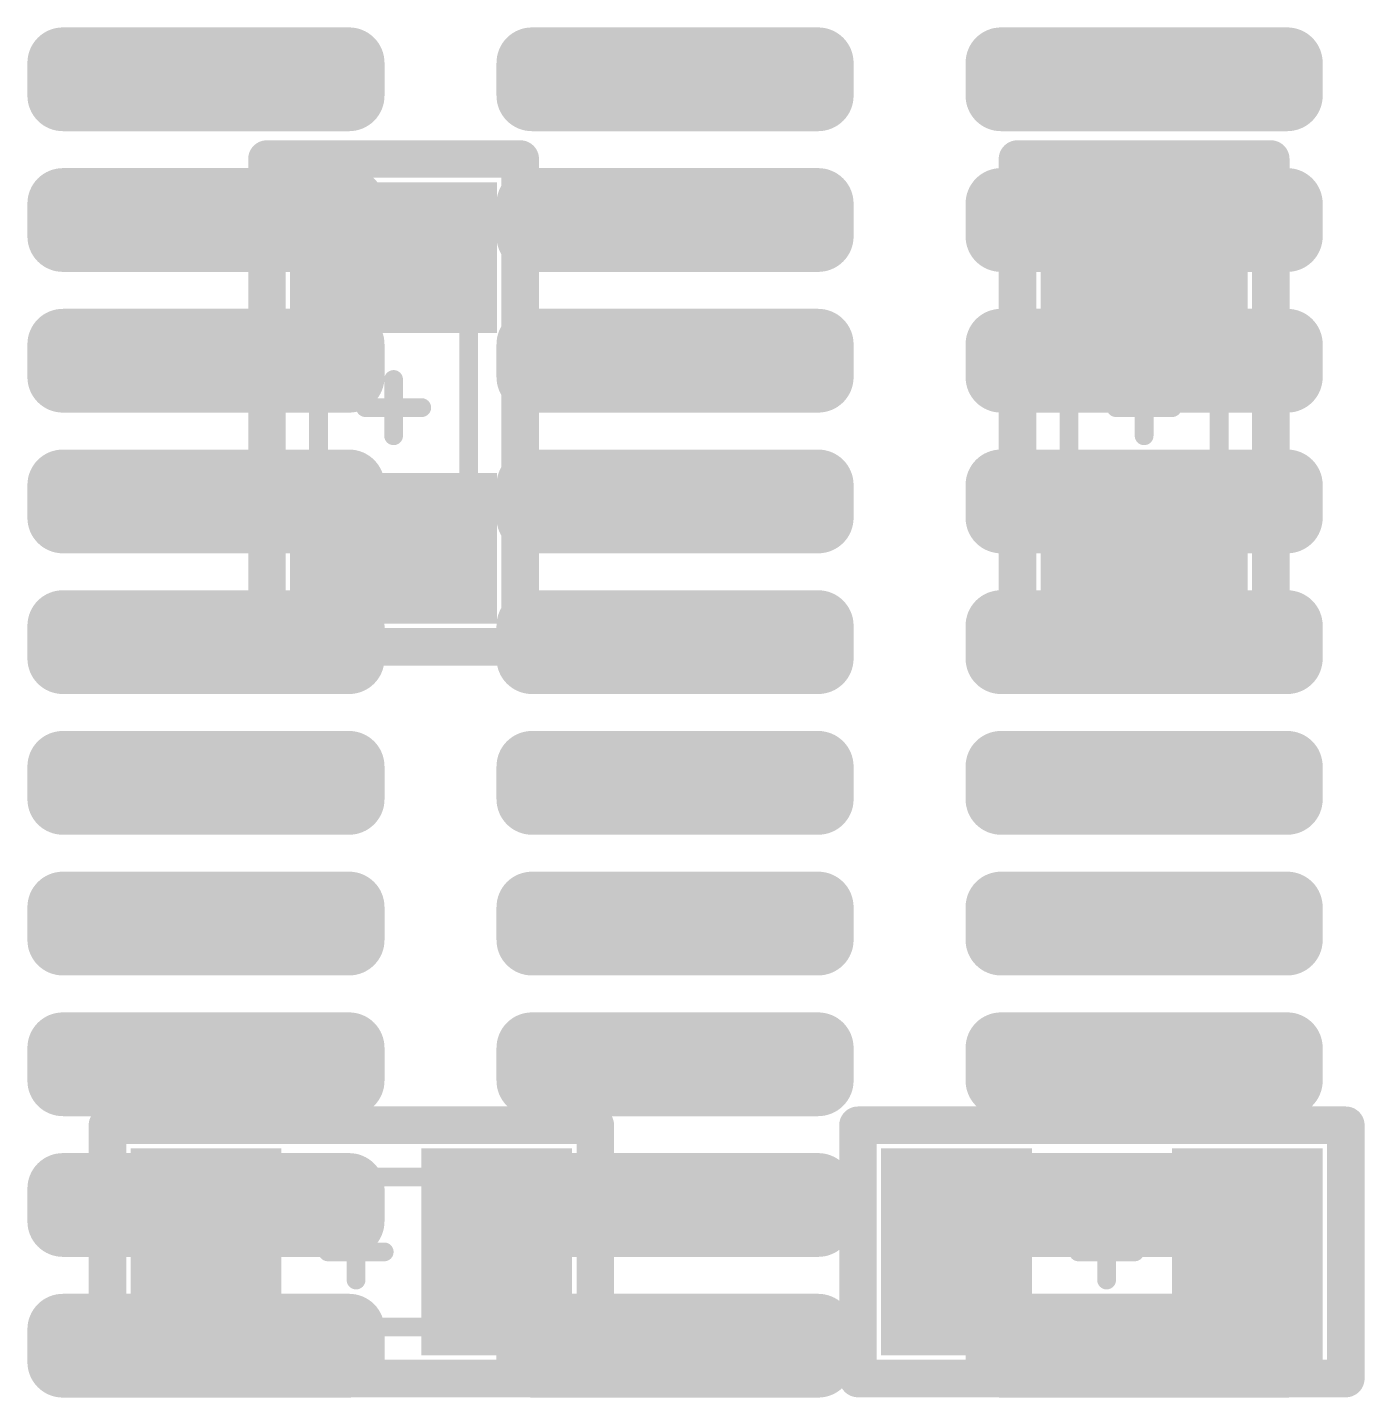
# Model space of a CAD drawing. Header units: millimetres. Extents: x 169 to 355, y 129 to 253.
# Drawn here: x 246.05 to 253.18, y 148.22 to 155.53 of the extents above; entities that cross this region are included whole.
import ezdxf

# ---------------------------------------------------------------- set-up
doc = ezdxf.new("R2010")
doc.units = ezdxf.units.MM
for name, color, linetype in [('BottomLayer', 5, 'Continuous'), ('BottomPaste', 16, 'Continuous'), ('BottomSolder', 6, 'Continuous'), ('Mechanical1', 6, 'Continuous'), ('Mechanical15', 56, 'Continuous'), ('TopLayer', 1, 'Continuous'), ('TopOverlay', 2, 'Continuous'), ('TopPaste', 8, 'Continuous'), ('TopSolder', 216, 'Continuous')]:
    doc.layers.add(name, color=color, linetype=linetype)

# ---------------------------------------------------------------- blocks, each defined once
blk = doc.blocks.new('R0603_1438')
at = {"layer": 'Mechanical1', "const_width": 0.1}
for points in [[(-0.7999, 0.4002), (0.8002, 0.4002)], [(-0.7999, 0.4002), (-0.7999, -0.3998)], [(0.8002, 0.4002), (0.8002, -0.3998)], [(-0.7999, -0.3998), (0.8002, -0.3998)]]:
    blk.add_lwpolyline(points, dxfattribs=at)
at = {"layer": 'Mechanical1', "const_width": 0.05}
for points in [[(-0.8249, 0.4002, 1), (-0.7749, 0.4002, 1)], [(-0.8249, 0.4002, 1), (-0.7749, 0.4002, 1)], [(0.7752, 0.4002, 1), (0.8252, 0.4002, 1)], [(0.7752, 0.4002, 1), (0.8252, 0.4002, 1)], [(-0.8249, -0.3998, 1), (-0.7749, -0.3998, 1)], [(-0.8249, -0.3998, 1), (-0.7749, -0.3998, 1)], [(0.7752, -0.3998, 1), (0.8252, -0.3998, 1)], [(0.7752, -0.3998, 1), (0.8252, -0.3998, 1)]]:
    blk.add_lwpolyline(points, format="xyb", close=True, dxfattribs=at)
at = {"layer": 'Mechanical15', "const_width": 0.1}
for points in [[(-1.275, 0.675), (1.325, 0.675)], [(-1.275, 0.675), (-1.275, -0.675)], [(1.325, 0.675), (1.325, -0.675)], [(0, 0.15), (0, -0.15)], [(-0.15, 0), (0.15, 0)], [(-1.275, -0.675), (1.325, -0.675)]]:
    blk.add_lwpolyline(points, dxfattribs=at)
at = {"layer": 'Mechanical15', "const_width": 0.05}
for points in [[(-1.3, 0.675, 1), (-1.25, 0.675, 1)], [(-1.3, 0.675, 1), (-1.25, 0.675, 1)], [(1.3, 0.675, 1), (1.35, 0.675, 1)], [(1.3, 0.675, 1), (1.35, 0.675, 1)], [(-0.025, 0.15, 1), (0.025, 0.15, 1)], [(-0.175, 0, 1), (-0.125, 0, 1)], [(0.125, 0, 1), (0.175, 0, 1)], [(-0.025, -0.15, 1), (0.025, -0.15, 1)], [(-1.3, -0.675, 1), (-1.25, -0.675, 1)], [(-1.3, -0.675, 1), (-1.25, -0.675, 1)], [(1.3, -0.675, 1), (1.35, -0.675, 1)], [(1.3, -0.675, 1), (1.35, -0.675, 1)]]:
    blk.add_lwpolyline(points, format="xyb", close=True, dxfattribs=at)
at = {"layer": 'TopLayer'}
for points in [[(-1.05, 0.45), (-1.05, -0.45), (-0.45, 0.45), (-0.45, -0.45)], [(0.5, 0.45), (0.5, -0.45), (1.1, 0.45), (1.1, -0.45)]]:
    blk.add_solid(points, dxfattribs=at)
at = {"layer": 'TopOverlay', "const_width": 0.2}
for points in [[(-1.275, 0.675), (1.325, 0.675)], [(-1.275, 0.675), (-1.275, -0.675)], [(1.325, 0.675), (1.325, -0.675)], [(-1.275, -0.675), (1.325, -0.675)]]:
    blk.add_lwpolyline(points, dxfattribs=at)
at = {"layer": 'TopOverlay', "const_width": 0.1}
for points in [[(-1.325, 0.675, 1), (-1.225, 0.675, 1)], [(-1.325, 0.675, 1), (-1.225, 0.675, 1)], [(1.275, 0.675, 1), (1.375, 0.675, 1)], [(1.275, 0.675, 1), (1.375, 0.675, 1)], [(-1.325, -0.675, 1), (-1.225, -0.675, 1)], [(-1.325, -0.675, 1), (-1.225, -0.675, 1)], [(1.275, -0.675, 1), (1.375, -0.675, 1)], [(1.275, -0.675, 1), (1.375, -0.675, 1)]]:
    blk.add_lwpolyline(points, format="xyb", close=True, dxfattribs=at)
at = {"layer": 'TopPaste'}
for points in [[(-1.05, 0.45), (-1.05, -0.45), (-0.45, 0.45), (-0.45, -0.45)], [(0.5, 0.45), (0.5, -0.45), (1.1, 0.45), (1.1, -0.45)]]:
    blk.add_solid(points, dxfattribs=at)
at = {"layer": 'TopSolder'}
for points in [[(-1.1516, 0.5516), (-1.1516, -0.5516), (-0.3484, 0.5516), (-0.3484, -0.5516)], [(0.3984, 0.5516), (0.3984, -0.5516), (1.2016, 0.5516), (1.2016, -0.5516)]]:
    blk.add_solid(points, dxfattribs=at)
blk = doc.blocks.new('R0603_1439')
at = {"layer": 'Mechanical1', "const_width": 0.1}
for points in [[(-0.7999, 0.4002), (0.8002, 0.4002)], [(-0.7999, 0.4002), (-0.7999, -0.3998)], [(0.8002, 0.4002), (0.8002, -0.3998)], [(-0.7999, -0.3998), (0.8002, -0.3998)]]:
    blk.add_lwpolyline(points, dxfattribs=at)
at = {"layer": 'Mechanical1', "const_width": 0.05}
for points in [[(-0.8249, 0.4002, 1), (-0.7749, 0.4002, 1)], [(-0.8249, 0.4002, 1), (-0.7749, 0.4002, 1)], [(0.7752, 0.4002, 1), (0.8252, 0.4002, 1)], [(0.7752, 0.4002, 1), (0.8252, 0.4002, 1)], [(-0.8249, -0.3998, 1), (-0.7749, -0.3998, 1)], [(-0.8249, -0.3998, 1), (-0.7749, -0.3998, 1)], [(0.7752, -0.3998, 1), (0.8252, -0.3998, 1)], [(0.7752, -0.3998, 1), (0.8252, -0.3998, 1)]]:
    blk.add_lwpolyline(points, format="xyb", close=True, dxfattribs=at)
at = {"layer": 'Mechanical15', "const_width": 0.1}
for points in [[(-1.275, 0.675), (1.325, 0.675)], [(-1.275, 0.675), (-1.275, -0.675)], [(1.325, 0.675), (1.325, -0.675)], [(0, 0.15), (0, -0.15)], [(-0.15, 0), (0.15, 0)], [(-1.275, -0.675), (1.325, -0.675)]]:
    blk.add_lwpolyline(points, dxfattribs=at)
at = {"layer": 'Mechanical15', "const_width": 0.05}
for points in [[(-1.3, 0.675, 1), (-1.25, 0.675, 1)], [(-1.3, 0.675, 1), (-1.25, 0.675, 1)], [(1.3, 0.675, 1), (1.35, 0.675, 1)], [(1.3, 0.675, 1), (1.35, 0.675, 1)], [(-0.025, 0.15, 1), (0.025, 0.15, 1)], [(-0.175, 0, 1), (-0.125, 0, 1)], [(0.125, 0, 1), (0.175, 0, 1)], [(-0.025, -0.15, 1), (0.025, -0.15, 1)], [(-1.3, -0.675, 1), (-1.25, -0.675, 1)], [(-1.3, -0.675, 1), (-1.25, -0.675, 1)], [(1.3, -0.675, 1), (1.35, -0.675, 1)], [(1.3, -0.675, 1), (1.35, -0.675, 1)]]:
    blk.add_lwpolyline(points, format="xyb", close=True, dxfattribs=at)
at = {"layer": 'TopLayer'}
for points in [[(-1.05, 0.45), (-1.05, -0.45), (-0.45, 0.45), (-0.45, -0.45)], [(0.5, 0.45), (0.5, -0.45), (1.1, 0.45), (1.1, -0.45)]]:
    blk.add_solid(points, dxfattribs=at)
at = {"layer": 'TopOverlay', "const_width": 0.2}
for points in [[(-1.275, 0.675), (1.325, 0.675)], [(-1.275, 0.675), (-1.275, -0.675)], [(1.325, 0.675), (1.325, -0.675)], [(-1.275, -0.675), (1.325, -0.675)]]:
    blk.add_lwpolyline(points, dxfattribs=at)
at = {"layer": 'TopOverlay', "const_width": 0.1}
for points in [[(-1.325, 0.675, 1), (-1.225, 0.675, 1)], [(-1.325, 0.675, 1), (-1.225, 0.675, 1)], [(1.275, 0.675, 1), (1.375, 0.675, 1)], [(1.275, 0.675, 1), (1.375, 0.675, 1)], [(-1.325, -0.675, 1), (-1.225, -0.675, 1)], [(-1.325, -0.675, 1), (-1.225, -0.675, 1)], [(1.275, -0.675, 1), (1.375, -0.675, 1)], [(1.275, -0.675, 1), (1.375, -0.675, 1)]]:
    blk.add_lwpolyline(points, format="xyb", close=True, dxfattribs=at)
at = {"layer": 'TopPaste'}
for points in [[(-1.05, 0.45), (-1.05, -0.45), (-0.45, 0.45), (-0.45, -0.45)], [(0.5, 0.45), (0.5, -0.45), (1.1, 0.45), (1.1, -0.45)]]:
    blk.add_solid(points, dxfattribs=at)
at = {"layer": 'TopSolder'}
for points in [[(-1.1516, 0.5516), (-1.1516, -0.5516), (-0.3484, 0.5516), (-0.3484, -0.5516)], [(0.3984, 0.5516), (0.3984, -0.5516), (1.2016, 0.5516), (1.2016, -0.5516)]]:
    blk.add_solid(points, dxfattribs=at)
blk = doc.blocks.new('R0603_1480')
at = {"layer": 'Mechanical1', "const_width": 0.1}
for points in [[(0.8002, 0.4002), (-0.7999, 0.4002)], [(-0.7999, 0.4002), (-0.7999, -0.3998)], [(0.8002, 0.4002), (0.8002, -0.3998)], [(0.8002, -0.3998), (-0.7999, -0.3998)]]:
    blk.add_lwpolyline(points, dxfattribs=at)
at = {"layer": 'Mechanical1', "const_width": 0.05}
for points in [[(-0.8249, 0.4002, 1), (-0.7749, 0.4002, 1)], [(-0.8249, 0.4002, 1), (-0.7749, 0.4002, 1)], [(0.7752, 0.4002, 1), (0.8252, 0.4002, 1)], [(0.7752, 0.4002, 1), (0.8252, 0.4002, 1)], [(-0.8249, -0.3998, 1), (-0.7749, -0.3998, 1)], [(-0.8249, -0.3998, 1), (-0.7749, -0.3998, 1)], [(0.7752, -0.3998, 1), (0.8252, -0.3998, 1)], [(0.7752, -0.3998, 1), (0.8252, -0.3998, 1)]]:
    blk.add_lwpolyline(points, format="xyb", close=True, dxfattribs=at)
at = {"layer": 'Mechanical15', "const_width": 0.1}
for points in [[(1.325, 0.675), (-1.275, 0.675)], [(-1.275, 0.675), (-1.275, -0.675)], [(1.325, 0.675), (1.325, -0.675)], [(0, 0.15), (0, -0.15)], [(0.15, 0), (-0.15, 0)], [(1.325, -0.675), (-1.275, -0.675)]]:
    blk.add_lwpolyline(points, dxfattribs=at)
at = {"layer": 'Mechanical15', "const_width": 0.05}
for points in [[(-1.3, 0.675, 1), (-1.25, 0.675, 1)], [(-1.3, 0.675, 1), (-1.25, 0.675, 1)], [(1.3, 0.675, 1), (1.35, 0.675, 1)], [(1.3, 0.675, 1), (1.35, 0.675, 1)], [(-0.025, 0.15, 1), (0.025, 0.15, 1)], [(-0.175, 0, 1), (-0.125, 0, 1)], [(0.125, 0, 1), (0.175, 0, 1)], [(-0.025, -0.15, 1), (0.025, -0.15, 1)], [(-1.3, -0.675, 1), (-1.25, -0.675, 1)], [(-1.3, -0.675, 1), (-1.25, -0.675, 1)], [(1.3, -0.675, 1), (1.35, -0.675, 1)], [(1.3, -0.675, 1), (1.35, -0.675, 1)]]:
    blk.add_lwpolyline(points, format="xyb", close=True, dxfattribs=at)
at = {"layer": 'TopLayer'}
for points in [[(-1.05, 0.45), (-1.05, -0.45), (-0.45, 0.45), (-0.45, -0.45)], [(0.5, 0.45), (0.5, -0.45), (1.1, 0.45), (1.1, -0.45)]]:
    blk.add_solid(points, dxfattribs=at)
at = {"layer": 'TopOverlay', "const_width": 0.2}
for points in [[(1.325, 0.675), (-1.275, 0.675)], [(-1.275, 0.675), (-1.275, -0.675)], [(1.325, 0.675), (1.325, -0.675)], [(1.325, -0.675), (-1.275, -0.675)]]:
    blk.add_lwpolyline(points, dxfattribs=at)
at = {"layer": 'TopOverlay', "const_width": 0.1}
for points in [[(-1.325, 0.675, 1), (-1.225, 0.675, 1)], [(-1.325, 0.675, 1), (-1.225, 0.675, 1)], [(1.275, 0.675, 1), (1.375, 0.675, 1)], [(1.275, 0.675, 1), (1.375, 0.675, 1)], [(-1.325, -0.675, 1), (-1.225, -0.675, 1)], [(-1.325, -0.675, 1), (-1.225, -0.675, 1)], [(1.275, -0.675, 1), (1.375, -0.675, 1)], [(1.275, -0.675, 1), (1.375, -0.675, 1)]]:
    blk.add_lwpolyline(points, format="xyb", close=True, dxfattribs=at)
at = {"layer": 'TopPaste'}
for points in [[(-1.05, 0.45), (-1.05, -0.45), (-0.45, 0.45), (-0.45, -0.45)], [(0.5, 0.45), (0.5, -0.45), (1.1, 0.45), (1.1, -0.45)]]:
    blk.add_solid(points, dxfattribs=at)
at = {"layer": 'TopSolder'}
for points in [[(-1.1516, 0.5516), (-1.1516, -0.5516), (-0.3484, 0.5516), (-0.3484, -0.5516)], [(0.3984, 0.5516), (0.3984, -0.5516), (1.2016, 0.5516), (1.2016, -0.5516)]]:
    blk.add_solid(points, dxfattribs=at)
blk = doc.blocks.new('R0603_1485')
at = {"layer": 'Mechanical1', "const_width": 0.1}
for points in [[(0.8002, 0.4002), (-0.7999, 0.4002)], [(-0.7999, 0.4002), (-0.7999, -0.3998)], [(0.8002, 0.4002), (0.8002, -0.3998)], [(0.8002, -0.3998), (-0.7999, -0.3998)]]:
    blk.add_lwpolyline(points, dxfattribs=at)
at = {"layer": 'Mechanical1', "const_width": 0.05}
for points in [[(-0.8249, 0.4002, 1), (-0.7749, 0.4002, 1)], [(-0.8249, 0.4002, 1), (-0.7749, 0.4002, 1)], [(0.7752, 0.4002, 1), (0.8252, 0.4002, 1)], [(0.7752, 0.4002, 1), (0.8252, 0.4002, 1)], [(-0.8249, -0.3998, 1), (-0.7749, -0.3998, 1)], [(-0.8249, -0.3998, 1), (-0.7749, -0.3998, 1)], [(0.7752, -0.3998, 1), (0.8252, -0.3998, 1)], [(0.7752, -0.3998, 1), (0.8252, -0.3998, 1)]]:
    blk.add_lwpolyline(points, format="xyb", close=True, dxfattribs=at)
at = {"layer": 'Mechanical15', "const_width": 0.1}
for points in [[(1.325, 0.675), (-1.275, 0.675)], [(-1.275, 0.675), (-1.275, -0.675)], [(1.325, 0.675), (1.325, -0.675)], [(0, 0.15), (0, -0.15)], [(0.15, 0), (-0.15, 0)], [(1.325, -0.675), (-1.275, -0.675)]]:
    blk.add_lwpolyline(points, dxfattribs=at)
at = {"layer": 'Mechanical15', "const_width": 0.05}
for points in [[(-1.3, 0.675, 1), (-1.25, 0.675, 1)], [(-1.3, 0.675, 1), (-1.25, 0.675, 1)], [(1.3, 0.675, 1), (1.35, 0.675, 1)], [(1.3, 0.675, 1), (1.35, 0.675, 1)], [(-0.025, 0.15, 1), (0.025, 0.15, 1)], [(-0.175, 0, 1), (-0.125, 0, 1)], [(0.125, 0, 1), (0.175, 0, 1)], [(-0.025, -0.15, 1), (0.025, -0.15, 1)], [(-1.3, -0.675, 1), (-1.25, -0.675, 1)], [(-1.3, -0.675, 1), (-1.25, -0.675, 1)], [(1.3, -0.675, 1), (1.35, -0.675, 1)], [(1.3, -0.675, 1), (1.35, -0.675, 1)]]:
    blk.add_lwpolyline(points, format="xyb", close=True, dxfattribs=at)
at = {"layer": 'TopLayer'}
for points in [[(-1.05, 0.45), (-1.05, -0.45), (-0.45, 0.45), (-0.45, -0.45)], [(0.5, 0.45), (0.5, -0.45), (1.1, 0.45), (1.1, -0.45)]]:
    blk.add_solid(points, dxfattribs=at)
at = {"layer": 'TopOverlay', "const_width": 0.2}
for points in [[(1.325, 0.675), (-1.275, 0.675)], [(-1.275, 0.675), (-1.275, -0.675)], [(1.325, 0.675), (1.325, -0.675)], [(1.325, -0.675), (-1.275, -0.675)]]:
    blk.add_lwpolyline(points, dxfattribs=at)
at = {"layer": 'TopOverlay', "const_width": 0.1}
for points in [[(-1.325, 0.675, 1), (-1.225, 0.675, 1)], [(-1.325, 0.675, 1), (-1.225, 0.675, 1)], [(1.275, 0.675, 1), (1.375, 0.675, 1)], [(1.275, 0.675, 1), (1.375, 0.675, 1)], [(-1.325, -0.675, 1), (-1.225, -0.675, 1)], [(-1.325, -0.675, 1), (-1.225, -0.675, 1)], [(1.275, -0.675, 1), (1.375, -0.675, 1)], [(1.275, -0.675, 1), (1.375, -0.675, 1)]]:
    blk.add_lwpolyline(points, format="xyb", close=True, dxfattribs=at)
at = {"layer": 'TopPaste'}
for points in [[(-1.05, 0.45), (-1.05, -0.45), (-0.45, 0.45), (-0.45, -0.45)], [(0.5, 0.45), (0.5, -0.45), (1.1, 0.45), (1.1, -0.45)]]:
    blk.add_solid(points, dxfattribs=at)
at = {"layer": 'TopSolder'}
for points in [[(-1.1516, 0.5516), (-1.1516, -0.5516), (-0.3484, 0.5516), (-0.3484, -0.5516)], [(0.3984, 0.5516), (0.3984, -0.5516), (1.2016, 0.5516), (1.2016, -0.5516)]]:
    blk.add_solid(points, dxfattribs=at)

msp = doc.modelspace()

# ---------------------------------------------------------------- linework, layer by layer
at = {"layer": 'BottomLayer', "const_width": 0.0875}
for points in [[(246.1938, 155.3375, 1), (246.2812, 155.3375, 1)], [(247.7188, 155.3375, 1), (247.8063, 155.3375, 1)], [(248.6938, 155.3375, 1), (248.7812, 155.3375, 1)], [(250.2188, 155.3375, 1), (250.3063, 155.3375, 1)], [(251.1938, 155.3375, 1), (251.2813, 155.3375, 1)], [(252.7188, 155.3375, 1), (252.8063, 155.3375, 1)], [(246.1938, 155.1625, 1), (246.2812, 155.1625, 1)], [(247.7188, 155.1625, 1), (247.8063, 155.1625, 1)], [(248.6938, 155.1625, 1), (248.7812, 155.1625, 1)], [(250.2188, 155.1625, 1), (250.3063, 155.1625, 1)], [(251.1938, 155.1625, 1), (251.2813, 155.1625, 1)], [(252.7188, 155.1625, 1), (252.8063, 155.1625, 1)], [(246.1938, 154.5875, 1), (246.2812, 154.5875, 1)], [(247.7188, 154.5875, 1), (247.8063, 154.5875, 1)], [(248.6938, 154.5875, 1), (248.7812, 154.5875, 1)], [(250.2188, 154.5875, 1), (250.3063, 154.5875, 1)], [(251.1938, 154.5875, 1), (251.2813, 154.5875, 1)], [(252.7188, 154.5875, 1), (252.8063, 154.5875, 1)], [(246.1938, 154.4125, 1), (246.2812, 154.4125, 1)], [(247.7188, 154.4125, 1), (247.8063, 154.4125, 1)], [(248.6938, 154.4125, 1), (248.7812, 154.4125, 1)], [(250.2188, 154.4125, 1), (250.3063, 154.4125, 1)], [(251.1938, 154.4125, 1), (251.2813, 154.4125, 1)], [(252.7188, 154.4125, 1), (252.8063, 154.4125, 1)], [(246.1938, 153.8375, 1), (246.2812, 153.8375, 1)], [(247.7188, 153.8375, 1), (247.8063, 153.8375, 1)], [(248.6938, 153.8375, 1), (248.7812, 153.8375, 1)], [(250.2188, 153.8375, 1), (250.3063, 153.8375, 1)], [(251.1938, 153.8375, 1), (251.2813, 153.8375, 1)], [(252.7188, 153.8375, 1), (252.8063, 153.8375, 1)], [(246.1938, 153.6625, 1), (246.2812, 153.6625, 1)], [(247.7188, 153.6625, 1), (247.8063, 153.6625, 1)], [(248.6938, 153.6625, 1), (248.7812, 153.6625, 1)], [(250.2188, 153.6625, 1), (250.3063, 153.6625, 1)], [(251.1938, 153.6625, 1), (251.2813, 153.6625, 1)], [(252.7188, 153.6625, 1), (252.8063, 153.6625, 1)], [(246.1938, 153.0875, 1), (246.2812, 153.0875, 1)], [(247.7188, 153.0875, 1), (247.8063, 153.0875, 1)], [(248.6938, 153.0875, 1), (248.7812, 153.0875, 1)], [(250.2188, 153.0875, 1), (250.3063, 153.0875, 1)], [(251.1938, 153.0875, 1), (251.2813, 153.0875, 1)], [(252.7188, 153.0875, 1), (252.8063, 153.0875, 1)], [(246.1938, 152.9125, 1), (246.2812, 152.9125, 1)], [(247.7188, 152.9125, 1), (247.8063, 152.9125, 1)], [(248.6938, 152.9125, 1), (248.7812, 152.9125, 1)], [(250.2188, 152.9125, 1), (250.3063, 152.9125, 1)], [(251.1938, 152.9125, 1), (251.2813, 152.9125, 1)], [(252.7188, 152.9125, 1), (252.8063, 152.9125, 1)], [(246.1938, 152.3375, 1), (246.2812, 152.3375, 1)], [(247.7188, 152.3375, 1), (247.8063, 152.3375, 1)], [(248.6938, 152.3375, 1), (248.7812, 152.3375, 1)], [(250.2188, 152.3375, 1), (250.3063, 152.3375, 1)], [(251.1938, 152.3375, 1), (251.2813, 152.3375, 1)], [(252.7188, 152.3375, 1), (252.8063, 152.3375, 1)], [(246.1938, 152.1625, 1), (246.2812, 152.1625, 1)], [(247.7188, 152.1625, 1), (247.8063, 152.1625, 1)], [(248.6938, 152.1625, 1), (248.7812, 152.1625, 1)], [(250.2188, 152.1625, 1), (250.3063, 152.1625, 1)], [(251.1938, 152.1625, 1), (251.2813, 152.1625, 1)], [(252.7188, 152.1625, 1), (252.8063, 152.1625, 1)], [(246.1938, 151.5875, 1), (246.2812, 151.5875, 1)], [(247.7188, 151.5875, 1), (247.8063, 151.5875, 1)], [(248.6938, 151.5875, 1), (248.7812, 151.5875, 1)], [(250.2188, 151.5875, 1), (250.3063, 151.5875, 1)], [(251.1938, 151.5875, 1), (251.2813, 151.5875, 1)], [(252.7188, 151.5875, 1), (252.8063, 151.5875, 1)], [(246.1938, 151.4125, 1), (246.2812, 151.4125, 1)], [(247.7188, 151.4125, 1), (247.8063, 151.4125, 1)], [(248.6938, 151.4125, 1), (248.7812, 151.4125, 1)], [(250.2188, 151.4125, 1), (250.3063, 151.4125, 1)], [(251.1938, 151.4125, 1), (251.2813, 151.4125, 1)], [(252.7188, 151.4125, 1), (252.8063, 151.4125, 1)], [(246.1938, 150.8375, 1), (246.2812, 150.8375, 1)], [(247.7188, 150.8375, 1), (247.8063, 150.8375, 1)], [(248.6938, 150.8375, 1), (248.7812, 150.8375, 1)], [(250.2188, 150.8375, 1), (250.3063, 150.8375, 1)], [(251.1938, 150.8375, 1), (251.2813, 150.8375, 1)], [(252.7188, 150.8375, 1), (252.8063, 150.8375, 1)], [(246.1938, 150.6625, 1), (246.2812, 150.6625, 1)], [(247.7188, 150.6625, 1), (247.8063, 150.6625, 1)], [(248.6938, 150.6625, 1), (248.7812, 150.6625, 1)], [(250.2188, 150.6625, 1), (250.3063, 150.6625, 1)], [(251.1938, 150.6625, 1), (251.2813, 150.6625, 1)], [(252.7188, 150.6625, 1), (252.8063, 150.6625, 1)], [(246.1938, 150.0875, 1), (246.2812, 150.0875, 1)], [(247.7188, 150.0875, 1), (247.8063, 150.0875, 1)], [(248.6938, 150.0875, 1), (248.7812, 150.0875, 1)], [(250.2188, 150.0875, 1), (250.3063, 150.0875, 1)], [(251.1938, 150.0875, 1), (251.2813, 150.0875, 1)], [(252.7188, 150.0875, 1), (252.8063, 150.0875, 1)], [(246.1938, 149.9125, 1), (246.2812, 149.9125, 1)], [(247.7188, 149.9125, 1), (247.8063, 149.9125, 1)], [(248.6938, 149.9125, 1), (248.7812, 149.9125, 1)], [(250.2188, 149.9125, 1), (250.3063, 149.9125, 1)], [(251.1938, 149.9125, 1), (251.2813, 149.9125, 1)], [(252.7188, 149.9125, 1), (252.8063, 149.9125, 1)], [(246.1938, 149.3375, 1), (246.2812, 149.3375, 1)], [(247.7188, 149.3375, 1), (247.8063, 149.3375, 1)], [(248.6938, 149.3375, 1), (248.7812, 149.3375, 1)], [(250.2188, 149.3375, 1), (250.3063, 149.3375, 1)], [(251.1938, 149.3375, 1), (251.2813, 149.3375, 1)], [(252.7188, 149.3375, 1), (252.8063, 149.3375, 1)], [(246.1938, 149.1625, 1), (246.2812, 149.1625, 1)], [(247.7188, 149.1625, 1), (247.8063, 149.1625, 1)], [(248.6938, 149.1625, 1), (248.7812, 149.1625, 1)], [(250.2188, 149.1625, 1), (250.3063, 149.1625, 1)], [(251.1938, 149.1625, 1), (251.2813, 149.1625, 1)], [(252.7188, 149.1625, 1), (252.8063, 149.1625, 1)], [(246.1938, 148.5875, 1), (246.2812, 148.5875, 1)], [(247.7188, 148.5875, 1), (247.8063, 148.5875, 1)], [(248.6938, 148.5875, 1), (248.7812, 148.5875, 1)], [(250.2188, 148.5875, 1), (250.3063, 148.5875, 1)], [(251.1938, 148.5875, 1), (251.2813, 148.5875, 1)], [(252.7188, 148.5875, 1), (252.8063, 148.5875, 1)], [(246.1938, 148.4125, 1), (246.2812, 148.4125, 1)], [(247.7188, 148.4125, 1), (247.8063, 148.4125, 1)], [(248.6938, 148.4125, 1), (248.7812, 148.4125, 1)], [(250.2188, 148.4125, 1), (250.3063, 148.4125, 1)], [(251.1938, 148.4125, 1), (251.2813, 148.4125, 1)], [(252.7188, 148.4125, 1), (252.8063, 148.4125, 1)]]:
    msp.add_lwpolyline(points, format="xyb", close=True, dxfattribs=at)
at = {"layer": 'BottomLayer'}
for points in [[(246.2375, 155.075), (247.7625, 155.075), (246.2375, 155.425), (247.7625, 155.425)], [(248.7375, 155.075), (250.2625, 155.075), (248.7375, 155.425), (250.2625, 155.425)], [(251.2375, 155.075), (252.7625, 155.075), (251.2375, 155.425), (252.7625, 155.425)], [(246.15, 155.1625), (247.85, 155.1625), (246.15, 155.3375), (247.85, 155.3375)], [(248.65, 155.1625), (250.35, 155.1625), (248.65, 155.3375), (250.35, 155.3375)], [(251.15, 155.1625), (252.85, 155.1625), (251.15, 155.3375), (252.85, 155.3375)], [(246.2375, 154.325), (247.7625, 154.325), (246.2375, 154.675), (247.7625, 154.675)], [(248.7375, 154.325), (250.2625, 154.325), (248.7375, 154.675), (250.2625, 154.675)], [(251.2375, 154.325), (252.7625, 154.325), (251.2375, 154.675), (252.7625, 154.675)], [(246.15, 154.4125), (247.85, 154.4125), (246.15, 154.5875), (247.85, 154.5875)], [(248.65, 154.4125), (250.35, 154.4125), (248.65, 154.5875), (250.35, 154.5875)], [(251.15, 154.4125), (252.85, 154.4125), (251.15, 154.5875), (252.85, 154.5875)], [(246.2375, 153.575), (247.7625, 153.575), (246.2375, 153.925), (247.7625, 153.925)], [(248.7375, 153.575), (250.2625, 153.575), (248.7375, 153.925), (250.2625, 153.925)], [(251.2375, 153.575), (252.7625, 153.575), (251.2375, 153.925), (252.7625, 153.925)], [(246.15, 153.6625), (247.85, 153.6625), (246.15, 153.8375), (247.85, 153.8375)], [(248.65, 153.6625), (250.35, 153.6625), (248.65, 153.8375), (250.35, 153.8375)], [(251.15, 153.6625), (252.85, 153.6625), (251.15, 153.8375), (252.85, 153.8375)], [(246.2375, 152.825), (247.7625, 152.825), (246.2375, 153.175), (247.7625, 153.175)], [(248.7375, 152.825), (250.2625, 152.825), (248.7375, 153.175), (250.2625, 153.175)], [(251.2375, 152.825), (252.7625, 152.825), (251.2375, 153.175), (252.7625, 153.175)], [(246.15, 152.9125), (247.85, 152.9125), (246.15, 153.0875), (247.85, 153.0875)], [(248.65, 152.9125), (250.35, 152.9125), (248.65, 153.0875), (250.35, 153.0875)], [(251.15, 152.9125), (252.85, 152.9125), (251.15, 153.0875), (252.85, 153.0875)], [(246.2375, 152.075), (247.7625, 152.075), (246.2375, 152.425), (247.7625, 152.425)], [(248.7375, 152.075), (250.2625, 152.075), (248.7375, 152.425), (250.2625, 152.425)], [(251.2375, 152.075), (252.7625, 152.075), (251.2375, 152.425), (252.7625, 152.425)], [(246.15, 152.1625), (247.85, 152.1625), (246.15, 152.3375), (247.85, 152.3375)], [(248.65, 152.1625), (250.35, 152.1625), (248.65, 152.3375), (250.35, 152.3375)], [(251.15, 152.1625), (252.85, 152.1625), (251.15, 152.3375), (252.85, 152.3375)], [(246.2375, 151.325), (247.7625, 151.325), (246.2375, 151.675), (247.7625, 151.675)], [(248.7375, 151.325), (250.2625, 151.325), (248.7375, 151.675), (250.2625, 151.675)], [(251.2375, 151.325), (252.7625, 151.325), (251.2375, 151.675), (252.7625, 151.675)], [(246.15, 151.4125), (247.85, 151.4125), (246.15, 151.5875), (247.85, 151.5875)], [(248.65, 151.4125), (250.35, 151.4125), (248.65, 151.5875), (250.35, 151.5875)], [(251.15, 151.4125), (252.85, 151.4125), (251.15, 151.5875), (252.85, 151.5875)], [(246.2375, 150.575), (247.7625, 150.575), (246.2375, 150.925), (247.7625, 150.925)], [(248.7375, 150.575), (250.2625, 150.575), (248.7375, 150.925), (250.2625, 150.925)], [(251.2375, 150.575), (252.7625, 150.575), (251.2375, 150.925), (252.7625, 150.925)], [(246.15, 150.6625), (247.85, 150.6625), (246.15, 150.8375), (247.85, 150.8375)], [(248.65, 150.6625), (250.35, 150.6625), (248.65, 150.8375), (250.35, 150.8375)], [(251.15, 150.6625), (252.85, 150.6625), (251.15, 150.8375), (252.85, 150.8375)], [(246.2375, 149.825), (247.7625, 149.825), (246.2375, 150.175), (247.7625, 150.175)], [(248.7375, 149.825), (250.2625, 149.825), (248.7375, 150.175), (250.2625, 150.175)], [(251.2375, 149.825), (252.7625, 149.825), (251.2375, 150.175), (252.7625, 150.175)], [(246.15, 149.9125), (247.85, 149.9125), (246.15, 150.0875), (247.85, 150.0875)], [(248.65, 149.9125), (250.35, 149.9125), (248.65, 150.0875), (250.35, 150.0875)], [(251.15, 149.9125), (252.85, 149.9125), (251.15, 150.0875), (252.85, 150.0875)], [(246.2375, 149.075), (247.7625, 149.075), (246.2375, 149.425), (247.7625, 149.425)], [(248.7375, 149.075), (250.2625, 149.075), (248.7375, 149.425), (250.2625, 149.425)], [(251.2375, 149.075), (252.7625, 149.075), (251.2375, 149.425), (252.7625, 149.425)], [(246.15, 149.1625), (247.85, 149.1625), (246.15, 149.3375), (247.85, 149.3375)], [(248.65, 149.1625), (250.35, 149.1625), (248.65, 149.3375), (250.35, 149.3375)], [(251.15, 149.1625), (252.85, 149.1625), (251.15, 149.3375), (252.85, 149.3375)], [(246.2375, 148.325), (247.7625, 148.325), (246.2375, 148.675), (247.7625, 148.675)], [(248.7375, 148.325), (250.2625, 148.325), (248.7375, 148.675), (250.2625, 148.675)], [(251.2375, 148.325), (252.7625, 148.325), (251.2375, 148.675), (252.7625, 148.675)], [(246.15, 148.4125), (247.85, 148.4125), (246.15, 148.5875), (247.85, 148.5875)], [(248.65, 148.4125), (250.35, 148.4125), (248.65, 148.5875), (250.35, 148.5875)], [(251.15, 148.4125), (252.85, 148.4125), (251.15, 148.5875), (252.85, 148.5875)]]:
    msp.add_solid(points, dxfattribs=at)
at = {"layer": 'BottomPaste', "const_width": 0.0875}
for points in [[(246.1938, 155.3375, 1), (246.2812, 155.3375, 1)], [(247.7188, 155.3375, 1), (247.8063, 155.3375, 1)], [(248.6938, 155.3375, 1), (248.7812, 155.3375, 1)], [(250.2188, 155.3375, 1), (250.3063, 155.3375, 1)], [(251.1938, 155.3375, 1), (251.2813, 155.3375, 1)], [(252.7188, 155.3375, 1), (252.8063, 155.3375, 1)], [(246.1938, 155.1625, 1), (246.2812, 155.1625, 1)], [(247.7188, 155.1625, 1), (247.8063, 155.1625, 1)], [(248.6938, 155.1625, 1), (248.7812, 155.1625, 1)], [(250.2188, 155.1625, 1), (250.3063, 155.1625, 1)], [(251.1938, 155.1625, 1), (251.2813, 155.1625, 1)], [(252.7188, 155.1625, 1), (252.8063, 155.1625, 1)], [(246.1938, 154.5875, 1), (246.2812, 154.5875, 1)], [(247.7188, 154.5875, 1), (247.8063, 154.5875, 1)], [(248.6938, 154.5875, 1), (248.7812, 154.5875, 1)], [(250.2188, 154.5875, 1), (250.3063, 154.5875, 1)], [(251.1938, 154.5875, 1), (251.2813, 154.5875, 1)], [(252.7188, 154.5875, 1), (252.8063, 154.5875, 1)], [(246.1938, 154.4125, 1), (246.2812, 154.4125, 1)], [(247.7188, 154.4125, 1), (247.8063, 154.4125, 1)], [(248.6938, 154.4125, 1), (248.7812, 154.4125, 1)], [(250.2188, 154.4125, 1), (250.3063, 154.4125, 1)], [(251.1938, 154.4125, 1), (251.2813, 154.4125, 1)], [(252.7188, 154.4125, 1), (252.8063, 154.4125, 1)], [(246.1938, 153.8375, 1), (246.2812, 153.8375, 1)], [(247.7188, 153.8375, 1), (247.8063, 153.8375, 1)], [(248.6938, 153.8375, 1), (248.7812, 153.8375, 1)], [(250.2188, 153.8375, 1), (250.3063, 153.8375, 1)], [(251.1938, 153.8375, 1), (251.2813, 153.8375, 1)], [(252.7188, 153.8375, 1), (252.8063, 153.8375, 1)], [(246.1938, 153.6625, 1), (246.2812, 153.6625, 1)], [(247.7188, 153.6625, 1), (247.8063, 153.6625, 1)], [(248.6938, 153.6625, 1), (248.7812, 153.6625, 1)], [(250.2188, 153.6625, 1), (250.3063, 153.6625, 1)], [(251.1938, 153.6625, 1), (251.2813, 153.6625, 1)], [(252.7188, 153.6625, 1), (252.8063, 153.6625, 1)], [(246.1938, 153.0875, 1), (246.2812, 153.0875, 1)], [(247.7188, 153.0875, 1), (247.8063, 153.0875, 1)], [(248.6938, 153.0875, 1), (248.7812, 153.0875, 1)], [(250.2188, 153.0875, 1), (250.3063, 153.0875, 1)], [(251.1938, 153.0875, 1), (251.2813, 153.0875, 1)], [(252.7188, 153.0875, 1), (252.8063, 153.0875, 1)], [(246.1938, 152.9125, 1), (246.2812, 152.9125, 1)], [(247.7188, 152.9125, 1), (247.8063, 152.9125, 1)], [(248.6938, 152.9125, 1), (248.7812, 152.9125, 1)], [(250.2188, 152.9125, 1), (250.3063, 152.9125, 1)], [(251.1938, 152.9125, 1), (251.2813, 152.9125, 1)], [(252.7188, 152.9125, 1), (252.8063, 152.9125, 1)], [(246.1938, 152.3375, 1), (246.2812, 152.3375, 1)], [(247.7188, 152.3375, 1), (247.8063, 152.3375, 1)], [(248.6938, 152.3375, 1), (248.7812, 152.3375, 1)], [(250.2188, 152.3375, 1), (250.3063, 152.3375, 1)], [(251.1938, 152.3375, 1), (251.2813, 152.3375, 1)], [(252.7188, 152.3375, 1), (252.8063, 152.3375, 1)], [(246.1938, 152.1625, 1), (246.2812, 152.1625, 1)], [(247.7188, 152.1625, 1), (247.8063, 152.1625, 1)], [(248.6938, 152.1625, 1), (248.7812, 152.1625, 1)], [(250.2188, 152.1625, 1), (250.3063, 152.1625, 1)], [(251.1938, 152.1625, 1), (251.2813, 152.1625, 1)], [(252.7188, 152.1625, 1), (252.8063, 152.1625, 1)], [(246.1938, 151.5875, 1), (246.2812, 151.5875, 1)], [(247.7188, 151.5875, 1), (247.8063, 151.5875, 1)], [(248.6938, 151.5875, 1), (248.7812, 151.5875, 1)], [(250.2188, 151.5875, 1), (250.3063, 151.5875, 1)], [(251.1938, 151.5875, 1), (251.2813, 151.5875, 1)], [(252.7188, 151.5875, 1), (252.8063, 151.5875, 1)], [(246.1938, 151.4125, 1), (246.2812, 151.4125, 1)], [(247.7188, 151.4125, 1), (247.8063, 151.4125, 1)], [(248.6938, 151.4125, 1), (248.7812, 151.4125, 1)], [(250.2188, 151.4125, 1), (250.3063, 151.4125, 1)], [(251.1938, 151.4125, 1), (251.2813, 151.4125, 1)], [(252.7188, 151.4125, 1), (252.8063, 151.4125, 1)], [(246.1938, 150.8375, 1), (246.2812, 150.8375, 1)], [(247.7188, 150.8375, 1), (247.8063, 150.8375, 1)], [(248.6938, 150.8375, 1), (248.7812, 150.8375, 1)], [(250.2188, 150.8375, 1), (250.3063, 150.8375, 1)], [(251.1938, 150.8375, 1), (251.2813, 150.8375, 1)], [(252.7188, 150.8375, 1), (252.8063, 150.8375, 1)], [(246.1938, 150.6625, 1), (246.2812, 150.6625, 1)], [(247.7188, 150.6625, 1), (247.8063, 150.6625, 1)], [(248.6938, 150.6625, 1), (248.7812, 150.6625, 1)], [(250.2188, 150.6625, 1), (250.3063, 150.6625, 1)], [(251.1938, 150.6625, 1), (251.2813, 150.6625, 1)], [(252.7188, 150.6625, 1), (252.8063, 150.6625, 1)], [(246.1938, 150.0875, 1), (246.2812, 150.0875, 1)], [(247.7188, 150.0875, 1), (247.8063, 150.0875, 1)], [(248.6938, 150.0875, 1), (248.7812, 150.0875, 1)], [(250.2188, 150.0875, 1), (250.3063, 150.0875, 1)], [(251.1938, 150.0875, 1), (251.2813, 150.0875, 1)], [(252.7188, 150.0875, 1), (252.8063, 150.0875, 1)], [(246.1938, 149.9125, 1), (246.2812, 149.9125, 1)], [(247.7188, 149.9125, 1), (247.8063, 149.9125, 1)], [(248.6938, 149.9125, 1), (248.7812, 149.9125, 1)], [(250.2188, 149.9125, 1), (250.3063, 149.9125, 1)], [(251.1938, 149.9125, 1), (251.2813, 149.9125, 1)], [(252.7188, 149.9125, 1), (252.8063, 149.9125, 1)], [(246.1938, 149.3375, 1), (246.2812, 149.3375, 1)], [(247.7188, 149.3375, 1), (247.8063, 149.3375, 1)], [(248.6938, 149.3375, 1), (248.7812, 149.3375, 1)], [(250.2188, 149.3375, 1), (250.3063, 149.3375, 1)], [(251.1938, 149.3375, 1), (251.2813, 149.3375, 1)], [(252.7188, 149.3375, 1), (252.8063, 149.3375, 1)], [(246.1938, 149.1625, 1), (246.2812, 149.1625, 1)], [(247.7188, 149.1625, 1), (247.8063, 149.1625, 1)], [(248.6938, 149.1625, 1), (248.7812, 149.1625, 1)], [(250.2188, 149.1625, 1), (250.3063, 149.1625, 1)], [(251.1938, 149.1625, 1), (251.2813, 149.1625, 1)], [(252.7188, 149.1625, 1), (252.8063, 149.1625, 1)], [(246.1938, 148.5875, 1), (246.2812, 148.5875, 1)], [(247.7188, 148.5875, 1), (247.8063, 148.5875, 1)], [(248.6938, 148.5875, 1), (248.7812, 148.5875, 1)], [(250.2188, 148.5875, 1), (250.3063, 148.5875, 1)], [(251.1938, 148.5875, 1), (251.2813, 148.5875, 1)], [(252.7188, 148.5875, 1), (252.8063, 148.5875, 1)], [(246.1938, 148.4125, 1), (246.2812, 148.4125, 1)], [(247.7188, 148.4125, 1), (247.8063, 148.4125, 1)], [(248.6938, 148.4125, 1), (248.7812, 148.4125, 1)], [(250.2188, 148.4125, 1), (250.3063, 148.4125, 1)], [(251.1938, 148.4125, 1), (251.2813, 148.4125, 1)], [(252.7188, 148.4125, 1), (252.8063, 148.4125, 1)]]:
    msp.add_lwpolyline(points, format="xyb", close=True, dxfattribs=at)
at = {"layer": 'BottomPaste'}
for points in [[(246.2375, 155.075), (247.7625, 155.075), (246.2375, 155.425), (247.7625, 155.425)], [(248.7375, 155.075), (250.2625, 155.075), (248.7375, 155.425), (250.2625, 155.425)], [(251.2375, 155.075), (252.7625, 155.075), (251.2375, 155.425), (252.7625, 155.425)], [(246.15, 155.1625), (247.85, 155.1625), (246.15, 155.3375), (247.85, 155.3375)], [(248.65, 155.1625), (250.35, 155.1625), (248.65, 155.3375), (250.35, 155.3375)], [(251.15, 155.1625), (252.85, 155.1625), (251.15, 155.3375), (252.85, 155.3375)], [(246.2375, 154.325), (247.7625, 154.325), (246.2375, 154.675), (247.7625, 154.675)], [(248.7375, 154.325), (250.2625, 154.325), (248.7375, 154.675), (250.2625, 154.675)], [(251.2375, 154.325), (252.7625, 154.325), (251.2375, 154.675), (252.7625, 154.675)], [(246.15, 154.4125), (247.85, 154.4125), (246.15, 154.5875), (247.85, 154.5875)], [(248.65, 154.4125), (250.35, 154.4125), (248.65, 154.5875), (250.35, 154.5875)], [(251.15, 154.4125), (252.85, 154.4125), (251.15, 154.5875), (252.85, 154.5875)], [(246.2375, 153.575), (247.7625, 153.575), (246.2375, 153.925), (247.7625, 153.925)], [(248.7375, 153.575), (250.2625, 153.575), (248.7375, 153.925), (250.2625, 153.925)], [(251.2375, 153.575), (252.7625, 153.575), (251.2375, 153.925), (252.7625, 153.925)], [(246.15, 153.6625), (247.85, 153.6625), (246.15, 153.8375), (247.85, 153.8375)], [(248.65, 153.6625), (250.35, 153.6625), (248.65, 153.8375), (250.35, 153.8375)], [(251.15, 153.6625), (252.85, 153.6625), (251.15, 153.8375), (252.85, 153.8375)], [(246.2375, 152.825), (247.7625, 152.825), (246.2375, 153.175), (247.7625, 153.175)], [(248.7375, 152.825), (250.2625, 152.825), (248.7375, 153.175), (250.2625, 153.175)], [(251.2375, 152.825), (252.7625, 152.825), (251.2375, 153.175), (252.7625, 153.175)], [(246.15, 152.9125), (247.85, 152.9125), (246.15, 153.0875), (247.85, 153.0875)], [(248.65, 152.9125), (250.35, 152.9125), (248.65, 153.0875), (250.35, 153.0875)], [(251.15, 152.9125), (252.85, 152.9125), (251.15, 153.0875), (252.85, 153.0875)], [(246.2375, 152.075), (247.7625, 152.075), (246.2375, 152.425), (247.7625, 152.425)], [(248.7375, 152.075), (250.2625, 152.075), (248.7375, 152.425), (250.2625, 152.425)], [(251.2375, 152.075), (252.7625, 152.075), (251.2375, 152.425), (252.7625, 152.425)], [(246.15, 152.1625), (247.85, 152.1625), (246.15, 152.3375), (247.85, 152.3375)], [(248.65, 152.1625), (250.35, 152.1625), (248.65, 152.3375), (250.35, 152.3375)], [(251.15, 152.1625), (252.85, 152.1625), (251.15, 152.3375), (252.85, 152.3375)], [(246.2375, 151.325), (247.7625, 151.325), (246.2375, 151.675), (247.7625, 151.675)], [(248.7375, 151.325), (250.2625, 151.325), (248.7375, 151.675), (250.2625, 151.675)], [(251.2375, 151.325), (252.7625, 151.325), (251.2375, 151.675), (252.7625, 151.675)], [(246.15, 151.4125), (247.85, 151.4125), (246.15, 151.5875), (247.85, 151.5875)], [(248.65, 151.4125), (250.35, 151.4125), (248.65, 151.5875), (250.35, 151.5875)], [(251.15, 151.4125), (252.85, 151.4125), (251.15, 151.5875), (252.85, 151.5875)], [(246.2375, 150.575), (247.7625, 150.575), (246.2375, 150.925), (247.7625, 150.925)], [(248.7375, 150.575), (250.2625, 150.575), (248.7375, 150.925), (250.2625, 150.925)], [(251.2375, 150.575), (252.7625, 150.575), (251.2375, 150.925), (252.7625, 150.925)], [(246.15, 150.6625), (247.85, 150.6625), (246.15, 150.8375), (247.85, 150.8375)], [(248.65, 150.6625), (250.35, 150.6625), (248.65, 150.8375), (250.35, 150.8375)], [(251.15, 150.6625), (252.85, 150.6625), (251.15, 150.8375), (252.85, 150.8375)], [(246.2375, 149.825), (247.7625, 149.825), (246.2375, 150.175), (247.7625, 150.175)], [(248.7375, 149.825), (250.2625, 149.825), (248.7375, 150.175), (250.2625, 150.175)], [(251.2375, 149.825), (252.7625, 149.825), (251.2375, 150.175), (252.7625, 150.175)], [(246.15, 149.9125), (247.85, 149.9125), (246.15, 150.0875), (247.85, 150.0875)], [(248.65, 149.9125), (250.35, 149.9125), (248.65, 150.0875), (250.35, 150.0875)], [(251.15, 149.9125), (252.85, 149.9125), (251.15, 150.0875), (252.85, 150.0875)], [(246.2375, 149.075), (247.7625, 149.075), (246.2375, 149.425), (247.7625, 149.425)], [(248.7375, 149.075), (250.2625, 149.075), (248.7375, 149.425), (250.2625, 149.425)], [(251.2375, 149.075), (252.7625, 149.075), (251.2375, 149.425), (252.7625, 149.425)], [(246.15, 149.1625), (247.85, 149.1625), (246.15, 149.3375), (247.85, 149.3375)], [(248.65, 149.1625), (250.35, 149.1625), (248.65, 149.3375), (250.35, 149.3375)], [(251.15, 149.1625), (252.85, 149.1625), (251.15, 149.3375), (252.85, 149.3375)], [(246.2375, 148.325), (247.7625, 148.325), (246.2375, 148.675), (247.7625, 148.675)], [(248.7375, 148.325), (250.2625, 148.325), (248.7375, 148.675), (250.2625, 148.675)], [(251.2375, 148.325), (252.7625, 148.325), (251.2375, 148.675), (252.7625, 148.675)], [(246.15, 148.4125), (247.85, 148.4125), (246.15, 148.5875), (247.85, 148.5875)], [(248.65, 148.4125), (250.35, 148.4125), (248.65, 148.5875), (250.35, 148.5875)], [(251.15, 148.4125), (252.85, 148.4125), (251.15, 148.5875), (252.85, 148.5875)]]:
    msp.add_solid(points, dxfattribs=at)
at = {"layer": 'BottomSolder', "const_width": 0.1891}
for points in [[(246.143, 155.3375, 1), (246.332, 155.3375, 1)], [(247.668, 155.3375, 1), (247.8571, 155.3375, 1)], [(248.643, 155.3375, 1), (248.832, 155.3375, 1)], [(250.168, 155.3375, 1), (250.3571, 155.3375, 1)], [(251.143, 155.3375, 1), (251.3321, 155.3375, 1)], [(252.668, 155.3375, 1), (252.8571, 155.3375, 1)], [(246.143, 155.1625, 1), (246.332, 155.1625, 1)], [(247.668, 155.1625, 1), (247.8571, 155.1625, 1)], [(248.643, 155.1625, 1), (248.832, 155.1625, 1)], [(250.168, 155.1625, 1), (250.3571, 155.1625, 1)], [(251.143, 155.1625, 1), (251.3321, 155.1625, 1)], [(252.668, 155.1625, 1), (252.8571, 155.1625, 1)], [(246.143, 154.5875, 1), (246.332, 154.5875, 1)], [(247.668, 154.5875, 1), (247.8571, 154.5875, 1)], [(248.643, 154.5875, 1), (248.832, 154.5875, 1)], [(250.168, 154.5875, 1), (250.3571, 154.5875, 1)], [(251.143, 154.5875, 1), (251.3321, 154.5875, 1)], [(252.668, 154.5875, 1), (252.8571, 154.5875, 1)], [(246.143, 154.4125, 1), (246.332, 154.4125, 1)], [(247.668, 154.4125, 1), (247.8571, 154.4125, 1)], [(248.643, 154.4125, 1), (248.832, 154.4125, 1)], [(250.168, 154.4125, 1), (250.3571, 154.4125, 1)], [(251.143, 154.4125, 1), (251.3321, 154.4125, 1)], [(252.668, 154.4125, 1), (252.8571, 154.4125, 1)], [(246.143, 153.8375, 1), (246.332, 153.8375, 1)], [(247.668, 153.8375, 1), (247.8571, 153.8375, 1)], [(248.643, 153.8375, 1), (248.832, 153.8375, 1)], [(250.168, 153.8375, 1), (250.3571, 153.8375, 1)], [(251.143, 153.8375, 1), (251.3321, 153.8375, 1)], [(252.668, 153.8375, 1), (252.8571, 153.8375, 1)], [(246.143, 153.6625, 1), (246.332, 153.6625, 1)], [(247.668, 153.6625, 1), (247.8571, 153.6625, 1)], [(248.643, 153.6625, 1), (248.832, 153.6625, 1)], [(250.168, 153.6625, 1), (250.3571, 153.6625, 1)], [(251.143, 153.6625, 1), (251.3321, 153.6625, 1)], [(252.668, 153.6625, 1), (252.8571, 153.6625, 1)], [(246.143, 153.0875, 1), (246.332, 153.0875, 1)], [(247.668, 153.0875, 1), (247.8571, 153.0875, 1)], [(248.643, 153.0875, 1), (248.832, 153.0875, 1)], [(250.168, 153.0875, 1), (250.3571, 153.0875, 1)], [(251.143, 153.0875, 1), (251.3321, 153.0875, 1)], [(252.668, 153.0875, 1), (252.8571, 153.0875, 1)], [(246.143, 152.9125, 1), (246.332, 152.9125, 1)], [(247.668, 152.9125, 1), (247.8571, 152.9125, 1)], [(248.643, 152.9125, 1), (248.832, 152.9125, 1)], [(250.168, 152.9125, 1), (250.3571, 152.9125, 1)], [(251.143, 152.9125, 1), (251.3321, 152.9125, 1)], [(252.668, 152.9125, 1), (252.8571, 152.9125, 1)], [(246.143, 152.3375, 1), (246.332, 152.3375, 1)], [(247.668, 152.3375, 1), (247.8571, 152.3375, 1)], [(248.643, 152.3375, 1), (248.832, 152.3375, 1)], [(250.168, 152.3375, 1), (250.3571, 152.3375, 1)], [(251.143, 152.3375, 1), (251.3321, 152.3375, 1)], [(252.668, 152.3375, 1), (252.8571, 152.3375, 1)], [(246.143, 152.1625, 1), (246.332, 152.1625, 1)], [(247.668, 152.1625, 1), (247.8571, 152.1625, 1)], [(248.643, 152.1625, 1), (248.832, 152.1625, 1)], [(250.168, 152.1625, 1), (250.3571, 152.1625, 1)], [(251.143, 152.1625, 1), (251.3321, 152.1625, 1)], [(252.668, 152.1625, 1), (252.8571, 152.1625, 1)], [(246.143, 151.5875, 1), (246.332, 151.5875, 1)], [(247.668, 151.5875, 1), (247.8571, 151.5875, 1)], [(248.643, 151.5875, 1), (248.832, 151.5875, 1)], [(250.168, 151.5875, 1), (250.3571, 151.5875, 1)], [(251.143, 151.5875, 1), (251.3321, 151.5875, 1)], [(252.668, 151.5875, 1), (252.8571, 151.5875, 1)], [(246.143, 151.4125, 1), (246.332, 151.4125, 1)], [(247.668, 151.4125, 1), (247.8571, 151.4125, 1)], [(248.643, 151.4125, 1), (248.832, 151.4125, 1)], [(250.168, 151.4125, 1), (250.3571, 151.4125, 1)], [(251.143, 151.4125, 1), (251.3321, 151.4125, 1)], [(252.668, 151.4125, 1), (252.8571, 151.4125, 1)], [(246.143, 150.8375, 1), (246.332, 150.8375, 1)], [(247.668, 150.8375, 1), (247.8571, 150.8375, 1)], [(248.643, 150.8375, 1), (248.832, 150.8375, 1)], [(250.168, 150.8375, 1), (250.3571, 150.8375, 1)], [(251.143, 150.8375, 1), (251.3321, 150.8375, 1)], [(252.668, 150.8375, 1), (252.8571, 150.8375, 1)], [(246.143, 150.6625, 1), (246.332, 150.6625, 1)], [(247.668, 150.6625, 1), (247.8571, 150.6625, 1)], [(248.643, 150.6625, 1), (248.832, 150.6625, 1)], [(250.168, 150.6625, 1), (250.3571, 150.6625, 1)], [(251.143, 150.6625, 1), (251.3321, 150.6625, 1)], [(252.668, 150.6625, 1), (252.8571, 150.6625, 1)], [(246.143, 150.0875, 1), (246.332, 150.0875, 1)], [(247.668, 150.0875, 1), (247.8571, 150.0875, 1)], [(248.643, 150.0875, 1), (248.832, 150.0875, 1)], [(250.168, 150.0875, 1), (250.3571, 150.0875, 1)], [(251.143, 150.0875, 1), (251.3321, 150.0875, 1)], [(252.668, 150.0875, 1), (252.8571, 150.0875, 1)], [(246.143, 149.9125, 1), (246.332, 149.9125, 1)], [(247.668, 149.9125, 1), (247.8571, 149.9125, 1)], [(248.643, 149.9125, 1), (248.832, 149.9125, 1)], [(250.168, 149.9125, 1), (250.3571, 149.9125, 1)], [(251.143, 149.9125, 1), (251.3321, 149.9125, 1)], [(252.668, 149.9125, 1), (252.8571, 149.9125, 1)], [(246.143, 149.3375, 1), (246.332, 149.3375, 1)], [(247.668, 149.3375, 1), (247.8571, 149.3375, 1)], [(248.643, 149.3375, 1), (248.832, 149.3375, 1)], [(250.168, 149.3375, 1), (250.3571, 149.3375, 1)], [(251.143, 149.3375, 1), (251.3321, 149.3375, 1)], [(252.668, 149.3375, 1), (252.8571, 149.3375, 1)], [(246.143, 149.1625, 1), (246.332, 149.1625, 1)], [(247.668, 149.1625, 1), (247.8571, 149.1625, 1)], [(248.643, 149.1625, 1), (248.832, 149.1625, 1)], [(250.168, 149.1625, 1), (250.3571, 149.1625, 1)], [(251.143, 149.1625, 1), (251.3321, 149.1625, 1)], [(252.668, 149.1625, 1), (252.8571, 149.1625, 1)], [(246.143, 148.5875, 1), (246.332, 148.5875, 1)], [(247.668, 148.5875, 1), (247.8571, 148.5875, 1)], [(248.643, 148.5875, 1), (248.832, 148.5875, 1)], [(250.168, 148.5875, 1), (250.3571, 148.5875, 1)], [(251.143, 148.5875, 1), (251.3321, 148.5875, 1)], [(252.668, 148.5875, 1), (252.8571, 148.5875, 1)], [(246.143, 148.4125, 1), (246.332, 148.4125, 1)], [(247.668, 148.4125, 1), (247.8571, 148.4125, 1)], [(248.643, 148.4125, 1), (248.832, 148.4125, 1)], [(250.168, 148.4125, 1), (250.3571, 148.4125, 1)], [(251.143, 148.4125, 1), (251.3321, 148.4125, 1)], [(252.668, 148.4125, 1), (252.8571, 148.4125, 1)]]:
    msp.add_lwpolyline(points, format="xyb", close=True, dxfattribs=at)
at = {"layer": 'BottomSolder'}
for points in [[(246.2375, 154.9734), (247.7625, 154.9734), (246.2375, 155.5266), (247.7625, 155.5266)], [(248.7375, 154.9734), (250.2625, 154.9734), (248.7375, 155.5266), (250.2625, 155.5266)], [(251.2375, 154.9734), (252.7625, 154.9734), (251.2375, 155.5266), (252.7625, 155.5266)], [(246.0484, 155.1625), (247.9516, 155.1625), (246.0484, 155.3375), (247.9516, 155.3375)], [(248.5484, 155.1625), (250.4516, 155.1625), (248.5484, 155.3375), (250.4516, 155.3375)], [(251.0484, 155.1625), (252.9516, 155.1625), (251.0484, 155.3375), (252.9516, 155.3375)], [(246.2375, 154.2234), (247.7625, 154.2234), (246.2375, 154.7766), (247.7625, 154.7766)], [(248.7375, 154.2234), (250.2625, 154.2234), (248.7375, 154.7766), (250.2625, 154.7766)], [(251.2375, 154.2234), (252.7625, 154.2234), (251.2375, 154.7766), (252.7625, 154.7766)], [(246.0484, 154.4125), (247.9516, 154.4125), (246.0484, 154.5875), (247.9516, 154.5875)], [(248.5484, 154.4125), (250.4516, 154.4125), (248.5484, 154.5875), (250.4516, 154.5875)], [(251.0484, 154.4125), (252.9516, 154.4125), (251.0484, 154.5875), (252.9516, 154.5875)], [(246.2375, 153.4734), (247.7625, 153.4734), (246.2375, 154.0266), (247.7625, 154.0266)], [(248.7375, 153.4734), (250.2625, 153.4734), (248.7375, 154.0266), (250.2625, 154.0266)], [(251.2375, 153.4734), (252.7625, 153.4734), (251.2375, 154.0266), (252.7625, 154.0266)], [(246.0484, 153.6625), (247.9516, 153.6625), (246.0484, 153.8375), (247.9516, 153.8375)], [(248.5484, 153.6625), (250.4516, 153.6625), (248.5484, 153.8375), (250.4516, 153.8375)], [(251.0484, 153.6625), (252.9516, 153.6625), (251.0484, 153.8375), (252.9516, 153.8375)], [(246.2375, 152.7234), (247.7625, 152.7234), (246.2375, 153.2766), (247.7625, 153.2766)], [(248.7375, 152.7234), (250.2625, 152.7234), (248.7375, 153.2766), (250.2625, 153.2766)], [(251.2375, 152.7234), (252.7625, 152.7234), (251.2375, 153.2766), (252.7625, 153.2766)], [(246.0484, 152.9125), (247.9516, 152.9125), (246.0484, 153.0875), (247.9516, 153.0875)], [(248.5484, 152.9125), (250.4516, 152.9125), (248.5484, 153.0875), (250.4516, 153.0875)], [(251.0484, 152.9125), (252.9516, 152.9125), (251.0484, 153.0875), (252.9516, 153.0875)], [(246.2375, 151.9734), (247.7625, 151.9734), (246.2375, 152.5266), (247.7625, 152.5266)], [(248.7375, 151.9734), (250.2625, 151.9734), (248.7375, 152.5266), (250.2625, 152.5266)], [(251.2375, 151.9734), (252.7625, 151.9734), (251.2375, 152.5266), (252.7625, 152.5266)], [(246.0484, 152.1625), (247.9516, 152.1625), (246.0484, 152.3375), (247.9516, 152.3375)], [(248.5484, 152.1625), (250.4516, 152.1625), (248.5484, 152.3375), (250.4516, 152.3375)], [(251.0484, 152.1625), (252.9516, 152.1625), (251.0484, 152.3375), (252.9516, 152.3375)], [(246.2375, 151.2234), (247.7625, 151.2234), (246.2375, 151.7766), (247.7625, 151.7766)], [(248.7375, 151.2234), (250.2625, 151.2234), (248.7375, 151.7766), (250.2625, 151.7766)], [(251.2375, 151.2234), (252.7625, 151.2234), (251.2375, 151.7766), (252.7625, 151.7766)], [(246.0484, 151.4125), (247.9516, 151.4125), (246.0484, 151.5875), (247.9516, 151.5875)], [(248.5484, 151.4125), (250.4516, 151.4125), (248.5484, 151.5875), (250.4516, 151.5875)], [(251.0484, 151.4125), (252.9516, 151.4125), (251.0484, 151.5875), (252.9516, 151.5875)], [(246.2375, 150.4734), (247.7625, 150.4734), (246.2375, 151.0266), (247.7625, 151.0266)], [(248.7375, 150.4734), (250.2625, 150.4734), (248.7375, 151.0266), (250.2625, 151.0266)], [(251.2375, 150.4734), (252.7625, 150.4734), (251.2375, 151.0266), (252.7625, 151.0266)], [(246.0484, 150.6625), (247.9516, 150.6625), (246.0484, 150.8375), (247.9516, 150.8375)], [(248.5484, 150.6625), (250.4516, 150.6625), (248.5484, 150.8375), (250.4516, 150.8375)], [(251.0484, 150.6625), (252.9516, 150.6625), (251.0484, 150.8375), (252.9516, 150.8375)], [(246.2375, 149.7234), (247.7625, 149.7234), (246.2375, 150.2766), (247.7625, 150.2766)], [(248.7375, 149.7234), (250.2625, 149.7234), (248.7375, 150.2766), (250.2625, 150.2766)], [(251.2375, 149.7234), (252.7625, 149.7234), (251.2375, 150.2766), (252.7625, 150.2766)], [(246.0484, 149.9125), (247.9516, 149.9125), (246.0484, 150.0875), (247.9516, 150.0875)], [(248.5484, 149.9125), (250.4516, 149.9125), (248.5484, 150.0875), (250.4516, 150.0875)], [(251.0484, 149.9125), (252.9516, 149.9125), (251.0484, 150.0875), (252.9516, 150.0875)], [(246.2375, 148.9734), (247.7625, 148.9734), (246.2375, 149.5266), (247.7625, 149.5266)], [(248.7375, 148.9734), (250.2625, 148.9734), (248.7375, 149.5266), (250.2625, 149.5266)], [(251.2375, 148.9734), (252.7625, 148.9734), (251.2375, 149.5266), (252.7625, 149.5266)], [(246.0484, 149.1625), (247.9516, 149.1625), (246.0484, 149.3375), (247.9516, 149.3375)], [(248.5484, 149.1625), (250.4516, 149.1625), (248.5484, 149.3375), (250.4516, 149.3375)], [(251.0484, 149.1625), (252.9516, 149.1625), (251.0484, 149.3375), (252.9516, 149.3375)], [(246.2375, 148.2234), (247.7625, 148.2234), (246.2375, 148.7766), (247.7625, 148.7766)], [(248.7375, 148.2234), (250.2625, 148.2234), (248.7375, 148.7766), (250.2625, 148.7766)], [(251.2375, 148.2234), (252.7625, 148.2234), (251.2375, 148.7766), (252.7625, 148.7766)], [(246.0484, 148.4125), (247.9516, 148.4125), (246.0484, 148.5875), (247.9516, 148.5875)], [(248.5484, 148.4125), (250.4516, 148.4125), (248.5484, 148.5875), (250.4516, 148.5875)], [(251.0484, 148.4125), (252.9516, 148.4125), (251.0484, 148.5875), (252.9516, 148.5875)]]:
    msp.add_solid(points, dxfattribs=at)

# ---------------------------------------------------------------- block references
for name, p, rotation in [('R0603_1439', (248, 153.5), 90), ('R0603_1438', (252, 153.5), 90), ('R0603_1485', (247.8, 149), 180), ('R0603_1480', (251.8, 149), 180)]:
    msp.add_blockref(name, p, dxfattribs=dict(rotation=rotation))

doc.saveas('drawing.dxf')
